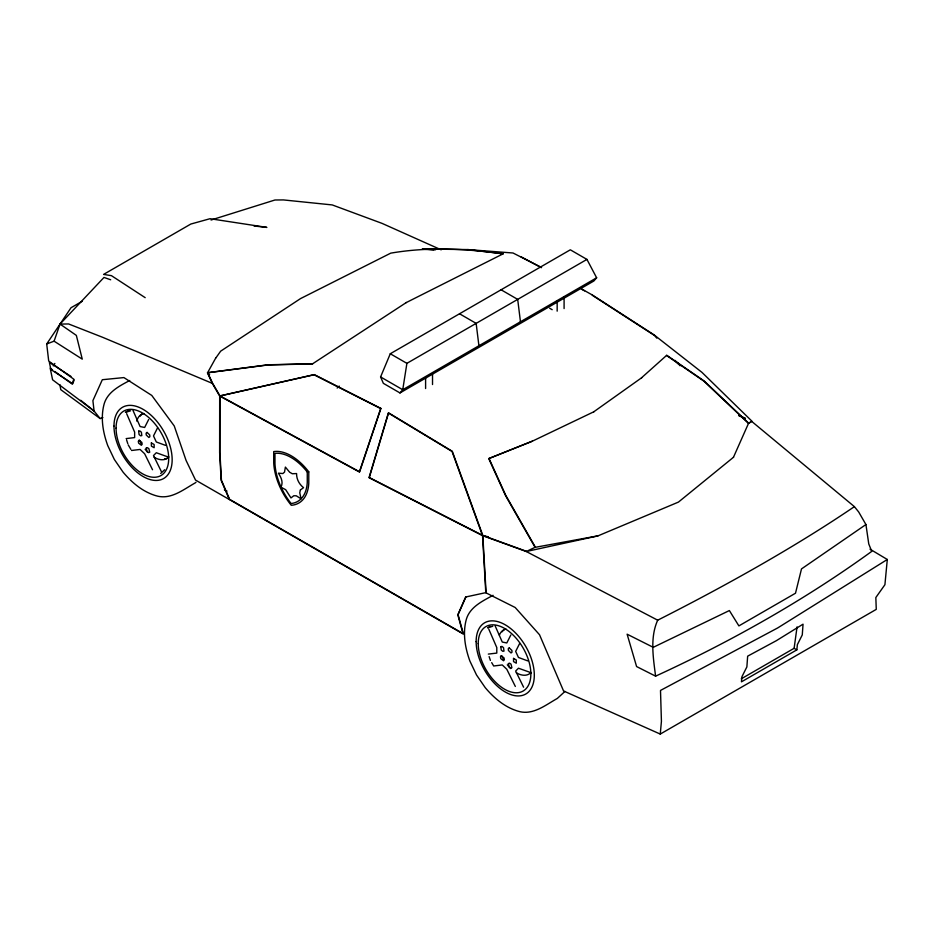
<?xml version="1.0" encoding="UTF-8"?>
<svg xmlns="http://www.w3.org/2000/svg" width="934" height="934" viewBox="0 0 934 934"><rect width="100%" height="100%" fill="white"/><g stroke="black" fill="none" stroke-linecap="round" stroke-linejoin="round"><path stroke-width="1.4" d="M865.935 524.546L801.5 568.911L795.499 593.218L738.887 625.897L729.372 610.556L653.251 647.332L627.123 634.198L636.591 666.549L655.598 676.158A1356.215 783.007 0 0 0 871.761 551.364L868.76 543.95L865.935 524.546L858.673 511.96L854.388 506.637A659.042 129.406 -21.9 0 1 657.699 620.188L526.262 551.515L482.539 535.626L369.023 477.694L388.322 413.003L452.033 451.449L482.539 535.626L485.797 592.751L515.183 607.497L539.525 634.746L563.552 690.95L660.256 734.077L661.424 721.328L660.501 690.436L777.73 627.917L887.3 559.489L870.021 549.169M887.3 559.489L884.918 584.707L875.835 597.538L876.267 609.377L660.256 734.077M796.842 649.866L797.391 644.6L802.271 634.922L803.053 624.169L776.306 640.712L747.655 656.158L746.873 666.911L741.993 676.59L741.444 681.843L796.842 649.866L794.122 648.301L741.246 678.831M794.122 648.301L797.064 626.877M586.937 259.407L406.897 363.349L402.741 389.735L399.974 392.934L383.349 383.337L380.582 376.939L390.284 353.752L570.324 249.81L586.937 259.407L596.639 277.795L593.861 280.994L399.974 392.934M54.814 371.51L72.187 384.072L73.809 379.204L48.708 361.038L46.7 343.969L54.09 341.179L60.021 324.086L103.989 277.445L110.691 279.78M74.113 380.01L72.759 383.746L50.903 369.514L49.374 362.427L70.972 376.425M657.699 620.188C649.854 637.455 653.251 657.898 655.598 676.158M465.938 596.838L458.08 614.654L463.346 633.742L229.636 499.363L221.44 480.204L219.91 452.441L219.957 395.888L212.567 383.185L207.71 372.666L268.186 364.785L312.703 363.746M733.47 457.263L748.496 423.417L751.672 421.374L854.388 506.637M157.542 427.889L153.503 435.909L156.305 441.98L165.587 445.401M519.701 643.386L515.661 651.395L518.463 657.466L527.745 660.898M148.658 419.518L144.642 427.468L140.1 426.546L133.037 410.505M510.828 635.003L506.8 642.954L502.27 642.043L495.195 625.99M215.789 357.92L207.57 372.748L209.601 374.709M53.273 365.871L54.849 363.443M46.7 343.969L71.019 307.741L82.332 301.215M215.906 357.862L220.657 351.172L300.538 298.588L390.739 253.149C427.865 246.739 465.844 248.549 502.994 253.908M337.151 388.042L339.24 386.081M160.695 473.445L164.653 469.767M564.953 691.44L557.329 698.434C545.386 705.088 532.73 715.771 518.055 711.183C504.78 707.236 494.039 698.083 485.248 687.669L476.527 674.978L469.895 661.074C465.272 648.254 462.715 634.373 465.926 620.9C468.926 607.415 482.107 601.321 493.059 595.32M641.471 377.85L666.748 355.259L704.131 380.955L748.776 423.254L751.952 421.211L701.948 372.362L654.022 334.839L592.53 295.097L579.78 287.952M195.988 482.259L195.171 482.936C183.216 489.603 170.572 500.285 155.896 495.697C142.622 491.751 131.881 482.586 123.09 472.172L114.357 459.481L107.737 445.588C103.114 432.757 100.545 418.876 103.767 405.414C106.651 392.443 119.038 386.197 129.709 380.512M733.552 457.216L678.446 502.095L597.865 535.918L526.262 551.515L535.369 547.196L505.819 495.452L489.031 458.454L532.322 441.163M593.674 411.871L641.751 377.686M406.383 302.488L312.423 363.91L267.918 364.949L207.43 372.818L212.287 383.349L219.677 396.051L219.63 452.605L221.16 480.368L229.367 499.527M129.161 410.236L125.436 412.384L130.597 410.785M596.639 277.795L402.741 389.735L380.582 376.939M490.081 626.434L487.606 627.87L492.767 626.27M406.103 302.651L503.274 253.744L467.736 249.576L422.507 248.993L435.548 249.81M593.954 411.719L532.041 441.327L488.751 458.617L505.539 495.615L535.089 547.347L597.958 535.859M59.858 384.598L60.792 389.688L100.16 418.584L102.868 417.603M211.049 220.027L274.946 200.004L283.434 199.923L332.247 204.931L382.053 223.378L441.21 249.833M131.519 450.492L140.1 449.452L144.642 453.772L152.534 469.755M126.137 438.606L134.636 437.591L134.636 432.092L126.639 413.657M488.307 654.092L496.795 653.088L496.795 647.577L488.797 629.154M422.226 249.156L433.82 249.88M467.736 249.576L513.011 252.997L541.568 267.486M254.036 225.993L266.879 227.406L210.057 218.708L190.828 224.043L103.581 274.409L111.426 275.658L145.19 297.666M482.68 535.544L488.354 536.817M168.027 456.948L156.305 452.733L153.503 455.57L161.419 471.693M531.411 672.83L518.463 668.219L515.661 671.056L523.589 687.191M526.543 551.352L482.808 535.462L369.304 477.543L388.591 412.84L452.301 451.297L482.808 535.462L486.077 592.588L465.669 597.001L457.8 614.817L463.066 633.906L195.521 480.064L186.076 460.439L174.249 425.962L151.763 395.421L123.895 377.581L102.32 379.718L92.898 400.651L94.089 411.018L100.16 418.584M212.287 383.349L102.833 337.384L68.602 323.958L60.021 324.086L76.343 335.388L82.262 359.135L54.09 341.179M738.957 415.443L745.449 418.327M738.677 415.607L745.18 418.49M224.37 489.86L227.009 491.109M520.915 256.733L541.3 267.649M582.045 289.47L584.591 290.836M549.682 308.255L552.181 309.691M501.079 289.785L517.693 299.382L520.46 321.775M459.528 313.777L476.142 323.374L478.92 345.755M390.284 353.752L406.897 363.349M592.261 295.261L653.742 334.991M666.479 355.422L703.851 381.119L748.496 423.417M52.502 369.841L50.179 368.171L52.608 379.811L94.089 411.018L80.744 400.301M654.022 334.839L656.812 338.143M677.267 362.462L680.057 365.766M675.13 360.407L677.921 363.723M491.704 662.626L493.677 665.989L502.27 664.95L506.8 669.269L515.334 686.443M128.215 444.899L130.853 449.371M489.136 656.614L490.385 660.396M126.557 439.867L127.795 443.638M564.089 297.21L564.089 308.582M557.166 301.203L557.166 311.15M432.524 373.168L432.524 384.539M425.6 377.161L425.6 388.532M502.107 631.804A25.463 14.699 60 0 1 504.967 629.154M531.061 672.445A25.463 14.699 60 0 1 516.304 672.795M510.746 668.569A25.463 14.699 60 0 1 507.302 664.81M503.578 659.357A25.463 14.699 60 0 1 501.745 655.808M499.386 635.132A25.463 14.699 60 0 1 505.983 629.014M139.937 416.319A25.463 14.699 60 0 1 142.797 413.669M168.26 457.765A25.463 14.699 60 0 1 164.536 458.921M168.891 456.948A25.463 14.699 60 0 1 154.145 457.31M147.7 452.196A25.463 14.699 60 0 1 145.144 449.324M141.419 443.86A25.463 14.699 60 0 1 139.575 440.323M136.749 421.094A25.463 14.699 60 0 1 143.824 413.517M307.263 472.009L307.263 482.481A46.548 26.876 60 0 1 291.116 503.519A46.548 26.876 60 0 1 274.97 463.836L274.97 453.364A44.178 25.51 60 0 1 307.263 472.009M308.78 471.845L308.78 483.252A48.51 28.008 60 0 1 291.256 505.282A48.51 28.008 60 0 1 273.72 463.007L273.72 451.601A46.14 26.642 60 0 1 308.78 471.845M300.374 490L299.767 492.755L301.052 498.814L296.288 495.802L293.766 495.756L290.976 497.927L285.664 489.673L280.9 487.186C283.586 482.388 281.052 477.297 278.414 473.164L282.862 473.55L284.531 472.102L285.384 467.093L289.645 472.219L292.307 473.748L296.568 473.55C296.487 479.177 299.16 484.209 303.538 487.665L300.374 490M146.229 448.122L147.082 451.659L148.576 452.651L149.72 452.184L148.868 448.647L147.374 447.655L146.229 448.122M508.4 663.607L509.252 667.145L510.746 668.149L511.879 667.682L511.026 664.144L509.532 663.14L508.4 663.607M138.652 431.134L139.084 434.543L140.544 435.793L141.816 435.618L141.384 432.208L139.925 430.971L138.652 431.134M500.811 646.62L501.243 650.029L502.702 651.278L503.986 651.115L503.543 647.706L502.095 646.456L500.811 646.62M380.652 408.578L359.368 471.985L219.677 396.051L314.011 374.767L380.652 408.578M380.932 408.415L359.637 471.822L219.957 395.888L314.291 374.604L380.932 408.415M151.378 442.914L151.378 446.113L154.145 447.713L154.145 444.514L151.378 442.914M513.537 658.4L513.537 661.599L516.304 663.198L516.304 659.999L513.537 658.4M139.084 440.288L138.302 441.303L138.652 443.195L141.384 445.273L142.166 444.245L141.816 442.366L139.084 440.288M501.243 655.773L500.461 656.8L500.811 658.68L503.543 660.758L504.337 659.743L503.986 657.851L501.243 655.773M147.082 432.419L146.113 433.166L146.229 434.964L148.868 437.474L149.837 436.715L149.72 434.929L147.082 432.419M509.252 647.904L508.271 648.663L508.4 650.449L511.026 652.959L512.007 652.212L511.879 650.414L509.252 647.904M476.142 641.611A41.131 23.747 60 0 0 519.771 695.877A41.131 23.747 60 0 0 519.771 637.712A41.131 23.747 60 0 0 476.142 641.611M478.22 643.608A37.208 21.482 60 0 0 517.693 692.713A37.208 21.482 60 0 0 517.693 640.082A37.208 21.482 60 0 0 478.22 643.608M113.983 426.114A41.131 23.747 60 0 0 157.613 480.391A41.131 23.747 60 0 0 157.613 422.226A41.131 23.747 60 0 0 113.983 426.114M116.061 428.122A37.208 21.482 60 0 0 155.534 477.216A37.208 21.482 60 0 0 155.534 424.596A37.208 21.482 60 0 0 116.061 428.122"/></g></svg>
